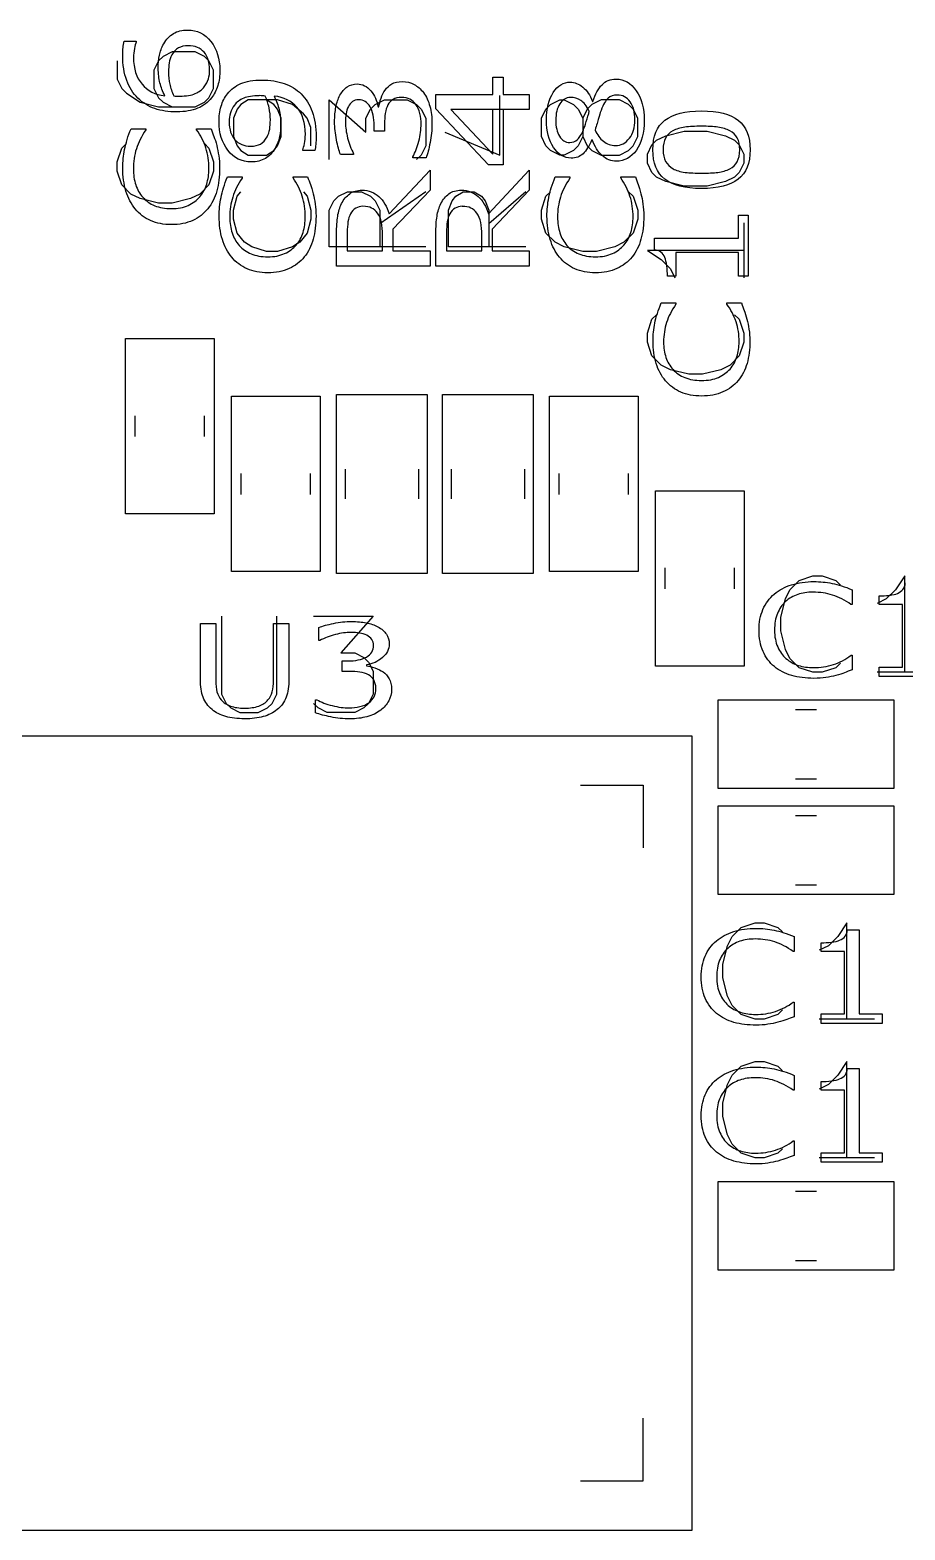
# Model space of a CAD drawing. Header units: millimetres. Extents: x 10 to 410, y 10 to 287.
# Drawn here: x 195.12 to 204.2, y 195.6 to 211.17 of the extents above; entities that cross this region are included whole.
import ezdxf

# ---------------------------------------------------------------- set-up
doc = ezdxf.new("R2010")
doc.units = ezdxf.units.MM
doc.layers.get('0').update_dxf_attribs({"linetype": 'CONTINUOUS'})

msp = doc.modelspace()

# ---------------------------------------------------------------- linework, layer by layer
at = {"color": 7}
for points in [[(196.755605, 211.17407), (196.755551, 211.17392)], [(196.097407, 211.05706), (196.221753, 211.05706), (196.221753, 211.04906)], [(196.760767, 211.0107), (196.760751, 211.01028)], [(196.0248, 210.8527), (196.0248, 210.6622), (196.0724, 210.567), (196.1201, 210.5193), (196.2629, 210.4241), (196.4534, 210.3765), (196.8343, 210.3765), (196.9296, 210.4241), (196.9772, 210.4717), (197.0248, 210.567), (197.0248, 210.7574), (196.9772, 210.8527), (196.9296, 210.9003), (196.8343, 210.9479), (196.5962, 210.9479), (196.501, 210.9003), (196.4534, 210.8527), (196.4058, 210.7574), (196.4058, 210.567), (196.4534, 210.4717), (196.501, 210.4241), (196.5962, 210.3765)], [(197.527058, 210.65446), (197.527043, 210.65457)], [(198.0323, 209.9717), (198.0323, 210.1622), (197.9942, 210.2574), (197.9561, 210.3051), (197.8418, 210.4003), (197.6894, 210.4479), (197.3847, 210.4479), (197.3085, 210.4003), (197.2704, 210.3527), (197.2323, 210.2574), (197.2323, 210.067), (197.2704, 209.9717), (197.3085, 209.9241), (197.3847, 209.8765), (197.5752, 209.8765), (197.6513, 209.9241), (197.6894, 209.9717), (197.7275, 210.067), (197.7275, 210.2574), (197.6894, 210.3527), (197.6513, 210.4003), (197.5752, 210.4479)], [(197.499045, 210.49262), (197.499053, 210.49173)], [(198.2248, 209.8289), (198.2248, 210.4479), (198.6058, 210.1146), (198.6058, 210.2574), (198.6534, 210.3527), (198.701, 210.4003), (198.7962, 210.4479), (199.0343, 210.4479), (199.1296, 210.4003), (199.1772, 210.3527), (199.2248, 210.2574), (199.2248, 209.9717), (199.1772, 209.8765), (199.1296, 209.8289)], [(198.73097, 210.37649), (198.74007, 210.37649)], [(199.4242, 210.1146), (199.9956, 209.8765), (199.9956, 210.4955)], [(199.729, 210.3527), (200.2623, 210.3527)], [(200.8534, 210.067), (200.8058, 209.9717), (200.7582, 209.9241), (200.6629, 209.8765), (200.6153, 209.8765), (200.5201, 209.9241), (200.4724, 209.9717), (200.4248, 210.067), (200.4248, 210.2574), (200.4724, 210.3527), (200.5201, 210.4003), (200.6153, 210.4479), (200.6629, 210.4479), (200.7582, 210.4003), (200.8058, 210.3527), (200.8534, 210.2574), (200.8534, 210.067), (200.901, 209.9717), (200.9486, 209.9241), (201.0439, 209.8765), (201.2343, 209.8765), (201.3296, 209.9241), (201.3772, 209.9717), (201.4248, 210.067), (201.4248, 210.2574), (201.3772, 210.3527), (201.3296, 210.4003), (201.2343, 210.4479), (201.0439, 210.4479), (200.9486, 210.4003), (200.901, 210.3527), (200.8534, 210.2574)], [(200.953749, 210.43278), (200.957649, 210.43278)], [(198.79802, 210.19697), (198.79802, 210.12427), (198.68995, 210.12427), (198.68995, 210.18087)], [(196.168311, 210.14936), (196.321302, 210.14936), (196.321302, 210.13726)], [(196.848643, 210.13812), (196.848643, 210.14942), (196.999686, 210.14931)], [(200.952428, 210.0338), (200.948528, 210.0338)], [(202.380546, 210.12904), (202.380551, 210.12835)], [(196.9296, 209.9955), (196.9772, 209.9479), (197.0248, 209.8051), (197.0248, 209.7098), (196.9772, 209.567), (196.882, 209.4717), (196.7867, 209.4241), (196.5962, 209.3765), (196.4534, 209.3765), (196.2629, 209.4241), (196.1677, 209.4717), (196.0724, 209.567), (196.0248, 209.7098), (196.0248, 209.8051), (196.0724, 209.9479), (196.1201, 209.9955)], [(198.073904, 209.92177), (197.949558, 209.92177), (197.949558, 209.92977)], [(198.477719, 209.88919), (198.477719, 209.88119), (198.341655, 209.88119)], [(199.228975, 209.84635), (199.09291, 209.84635), (199.09291, 209.85845)], [(197.168311, 209.64934), (197.321302, 209.64934), (197.321302, 209.63724)], [(197.848634, 209.6381), (197.848634, 209.6494), (197.999687, 209.6493)], [(199.269996, 209.71795), (199.269996, 209.51031), (198.884589, 209.10797), (198.884589, 208.88256), (199.269996, 208.88256), (199.269996, 208.72259), (198.30062, 208.72259), (198.30062, 209.05949)], [(198.846175, 209.26559), (199.269996, 209.71795)], [(200.299998, 209.71794), (200.299998, 209.5103), (199.914591, 209.10796), (199.914591, 208.88255), (200.299998, 208.88255), (200.299998, 208.72258), (199.330621, 208.72258), (199.330621, 209.05948)], [(199.876176, 209.26558), (200.299998, 209.71794)], [(200.568311, 209.64934), (200.721302, 209.64934), (200.721302, 209.63724)], [(201.248643, 209.63811), (201.248643, 209.64941), (201.399686, 209.6493)], [(197.9561, 209.4955), (197.9942, 209.4479), (198.0323, 209.3051), (198.0323, 209.2098), (197.9942, 209.067), (197.918, 208.9717), (197.8418, 208.9241), (197.6894, 208.8765), (197.5752, 208.8765), (197.4228, 208.9241), (197.3466, 208.9717), (197.2704, 209.067), (197.2323, 209.2098), (197.2323, 209.3051), (197.2704, 209.4479), (197.3085, 209.4955)], [(199.2248, 208.9241), (198.2248, 208.9241), (198.2248, 209.3051), (198.2724, 209.4003), (198.3201, 209.4479), (198.4153, 209.4955), (198.5582, 209.4955), (198.6534, 209.4479), (198.701, 209.4003), (198.7486, 209.3051), (198.7486, 208.9241)], [(199.2248, 209.4955), (198.7486, 209.1622)], [(200.2623, 208.9241), (199.4623, 208.9241), (199.4623, 209.3051), (199.5004, 209.4003), (199.5385, 209.4479), (199.6147, 209.4955), (199.729, 209.4955), (199.8052, 209.4479), (199.8432, 209.4003), (199.8813, 209.3051), (199.8813, 208.9241)], [(200.2623, 209.4955), (199.8813, 209.1622)], [(201.3296, 209.4955), (201.3772, 209.4479), (201.4248, 209.3051), (201.4248, 209.2098), (201.3772, 209.067), (201.282, 208.9717), (201.1867, 208.9241), (200.9962, 208.8765), (200.8534, 208.8765), (200.6629, 208.9241), (200.5677, 208.9717), (200.4724, 209.067), (200.4248, 209.2098), (200.4248, 209.3051), (200.4724, 209.4479), (200.5201, 209.4955)], [(201.59737, 208.89183), (201.59737, 209.01304), (202.471047, 209.01304), (202.471047, 209.25079), (202.569999, 209.25089)], [(202.569999, 209.25089), (202.569999, 208.62055), (202.471039, 208.62055), (202.471039, 208.86299), (201.82132, 208.86299), (201.82132, 208.62055), (201.73278, 208.62055)], [(202.5248, 209.1717), (202.5248, 208.6003)], [(198.411299, 209.07077), (198.411299, 208.88253), (198.777175, 208.88253), (198.777175, 209.04411)], [(199.441301, 209.07076), (199.441301, 208.88252), (199.807178, 208.88252), (199.807178, 209.0441)], [(202.5248, 208.886), (201.5248, 208.886), (201.6677, 208.7908), (201.7629, 208.6955), (201.8105, 208.6003)], [(201.668304, 208.34067), (201.821295, 208.34067), (201.821295, 208.32897)], [(202.348636, 208.32966), (202.348636, 208.34066), (202.499689, 208.34058)], [(202.4296, 208.2193), (202.4772, 208.1717), (202.5248, 208.0289), (202.5248, 207.9336), (202.4772, 207.7908), (202.382, 207.6955), (202.2867, 207.6479), (202.0962, 207.6003), (201.9534, 207.6003), (201.7629, 207.6479), (201.6677, 207.6955), (201.5724, 207.7908), (201.5248, 207.9336), (201.5248, 208.0289), (201.5724, 208.1717), (201.6201, 208.2193)], [(196.11, 207.9722), (197.03, 207.9722)], [(196.11, 206.1522), (196.11, 207.9722)], [(197.03, 207.9722), (197.03, 206.1522), (196.11, 206.1522)], [(198.3, 207.3922), (199.24, 207.3922)], [(198.3, 205.5322), (198.3, 207.3922)], [(199.24, 207.3922), (199.24, 205.5322), (198.3, 205.5322)], [(199.4, 207.3922), (200.34, 207.3922)], [(199.4, 205.5322), (199.4, 207.3922)], [(200.34, 207.3922), (200.34, 205.5322), (199.4, 205.5322)], [(197.21, 207.3722), (198.13, 207.3722)], [(197.21, 205.5522), (197.21, 207.3722)], [(198.13, 207.3722), (198.13, 205.5522), (197.21, 205.5522)], [(200.51, 207.3722), (201.43, 207.3722)], [(200.51, 205.5522), (200.51, 207.3722)], [(201.43, 207.3722), (201.43, 205.5522), (200.51, 205.5522)], [(196.21, 206.9544), (196.21, 207.17)], [(196.93, 206.9544), (196.93, 207.17)], [(198.39, 206.6158), (198.39, 206.3086)], [(199.15, 206.6158), (199.15, 206.3086)], [(199.49, 206.6158), (199.49, 206.3086)], [(200.25, 206.6158), (200.25, 206.3086)], [(197.31, 206.3544), (197.31, 206.57)], [(198.03, 206.3544), (198.03, 206.57)], [(200.61, 206.3544), (200.61, 206.57)], [(201.33, 206.3544), (201.33, 206.57)], [(201.61, 206.3922), (202.53, 206.3922)], [(201.61, 204.5722), (201.61, 206.3922)], [(202.53, 206.3922), (202.53, 204.5722), (201.61, 204.5722)], [(201.71, 205.3744), (201.71, 205.59)], [(202.43, 205.3744), (202.43, 205.59)], [(203.5271, 204.6026), (203.4795, 204.555), (203.3367, 204.5074), (203.2414, 204.5074), (203.0986, 204.555), (203.0033, 204.6502), (202.9557, 204.7455), (202.9081, 204.936), (202.9081, 205.0788), (202.9557, 205.2693), (203.0033, 205.3645), (203.0986, 205.4598), (203.2414, 205.5074), (203.3367, 205.5074), (203.4795, 205.4598), (203.5271, 205.4121)], [(203.64846, 205.363896), (203.64846, 205.210905), (203.63676, 205.210905)], [(204.1938, 204.5074), (204.1938, 205.5074), (204.0986, 205.3645), (204.0033, 205.2693), (203.9081, 205.2217)], [(204.55868, 204.4622), (203.92834, 204.4622), (203.92834, 204.56116), (204.17078, 204.56116), (204.17078, 205.210883), (203.92834, 205.210883), (203.92834, 205.299423)], [(197.1081, 205.0899), (197.1081, 204.2804), (197.1557, 204.1851), (197.2033, 204.1375), (197.2986, 204.0899), (197.489, 204.0899), (197.5843, 204.1375), (197.6319, 204.1851), (197.6795, 204.2804), (197.6795, 205.0899)], [(198.0605, 205.0899), (198.6795, 205.0899), (198.3462, 204.7089), (198.489, 204.7089), (198.5843, 204.6613), (198.6319, 204.6137), (198.6795, 204.5185), (198.6795, 204.2804), (198.6319, 204.1851), (198.5843, 204.1375), (198.489, 204.0899), (198.2033, 204.0899), (198.1081, 204.1375), (198.0605, 204.1851)], [(196.88798, 204.434027), (196.88798, 205.01408), (197.04703, 205.01408), (197.04703, 204.427506)], [(197.64702, 204.424248), (197.64702, 205.01408), (197.80607, 205.01408), (197.80613, 204.434017)], [(198.12589, 204.836987), (198.11789, 204.836987), (198.11789, 204.973052)], [(198.43203, 204.516677), (198.35973, 204.516677), (198.35973, 204.624747), (198.41593, 204.624747)], [(198.61031, 204.583736), (198.61031, 204.574636)], [(203.63745, 204.683564), (203.64845, 204.683564), (203.64837, 204.53251)], [(198.78311, 204.511486), (198.78293, 204.511487)], [(204.4795, 204.5074), (203.9081, 204.5074)], [(198.08337, 204.085723), (198.08337, 204.221787), (198.09537, 204.221787)], [(202.26, 204.2222), (204.08, 204.2222)], [(202.26, 203.3022), (202.26, 204.2222)], [(204.08, 204.2222), (204.08, 203.3022), (202.26, 203.3022)], [(203.0622, 204.1222), (203.2778, 204.1222)], [(193.75, 203.8447), (193.75, 195.6047), (201.99, 195.6047)], [(201.99, 203.8447), (193.75, 203.8447)], [(201.99, 195.6047), (201.99, 203.8447)], [(203.0622, 203.4022), (203.2778, 203.4022)], [(200.83, 203.3347), (201.48, 203.3347)], [(201.48, 203.3347), (201.48, 202.6847)], [(202.26, 203.1222), (204.08, 203.1222)], [(202.26, 202.2022), (202.26, 203.1222)], [(204.08, 203.1222), (204.08, 202.2022), (202.26, 202.2022)], [(203.0622, 203.0222), (203.2778, 203.0222)], [(203.0622, 202.3022), (203.2778, 202.3022)], [(202.9271, 201.0026), (202.8795, 200.955), (202.7367, 200.9074), (202.6414, 200.9074), (202.4986, 200.955), (202.4033, 201.0502), (202.3557, 201.1455), (202.3081, 201.336), (202.3081, 201.4788), (202.3557, 201.6693), (202.4033, 201.7645), (202.4986, 201.8598), (202.6414, 201.9074), (202.7367, 201.9074), (202.8795, 201.8598), (202.9271, 201.8121)], [(203.5938, 200.9074), (203.5938, 201.9074), (203.4986, 201.7645), (203.4033, 201.6693), (203.3081, 201.6217)], [(203.59963, 201.83483), (203.72084, 201.83483), (203.72084, 200.961153), (203.95859, 200.961153), (203.95869, 200.862201)], [(203.04847, 201.763896), (203.04847, 201.610905), (203.03677, 201.610905)], [(203.95869, 200.862201), (203.32835, 200.862201), (203.32835, 200.961161), (203.57079, 200.961161), (203.57079, 201.61088), (203.32835, 201.61088), (203.32835, 201.69942)], [(203.03746, 201.083564), (203.04846, 201.083564), (203.04838, 200.932511)], [(203.8795, 200.9074), (203.3081, 200.9074)], [(202.9271, 199.5626), (202.8795, 199.515), (202.7367, 199.4674), (202.6414, 199.4674), (202.4986, 199.515), (202.4033, 199.6102), (202.3557, 199.7055), (202.3081, 199.896), (202.3081, 200.0388), (202.3557, 200.2293), (202.4033, 200.3245), (202.4986, 200.4198), (202.6414, 200.4674), (202.7367, 200.4674), (202.8795, 200.4198), (202.9271, 200.3721)], [(203.5938, 199.4674), (203.5938, 200.4674), (203.4986, 200.3245), (203.4033, 200.2293), (203.3081, 200.1817)], [(203.59963, 200.394822), (203.72084, 200.394822), (203.72084, 199.521146), (203.95859, 199.521146), (203.95869, 199.422199)], [(203.04847, 200.323885), (203.04847, 200.170894), (203.03677, 200.170894)], [(203.95869, 199.422199), (203.32835, 199.422199), (203.32835, 199.521159), (203.57079, 199.521159), (203.57079, 200.170882), (203.32835, 200.170882), (203.32835, 200.259422)], [(203.03746, 199.643553), (203.04846, 199.643553), (203.04838, 199.492509)], [(203.8795, 199.4674), (203.3081, 199.4674)], [(202.26, 199.2222), (204.08, 199.2222)], [(202.26, 198.3022), (202.26, 199.2222)], [(204.08, 199.2222), (204.08, 198.3022), (202.26, 198.3022)], [(203.0622, 199.1222), (203.2778, 199.1222)], [(203.0622, 198.4022), (203.2778, 198.4022)], [(201.48, 196.1147), (201.48, 196.7647)], [(200.83, 196.1147), (201.48, 196.1147)]]:
    msp.add_lwpolyline(points, dxfattribs=at)
for points in [[(200.027218, 210.68341), (200.027218, 210.50486), (200.299998, 210.50486), (200.299998, 210.34974), (200.027218, 210.34974), (200.027218, 209.77369), (199.877482, 209.77369), (199.330621, 210.3562), (199.330621, 210.50486), (199.923054, 210.50486), (199.923054, 210.68341)], [(201.199829, 210.665)], [(198.80321, 210.55019)], [(201.212191, 210.49899)], [(199.923054, 210.34974), (199.485565, 210.34974), (199.923054, 209.88357)], [(200.726529, 210.47401)], [(202.084985, 210.33404)], [(201.5248, 209.7908), (201.5248, 209.886), (201.5724, 209.9812), (201.6201, 210.0289), (201.7153, 210.0765), (201.9058, 210.1241), (202.1439, 210.1241), (202.3343, 210.0765), (202.4296, 210.0289), (202.4772, 209.9812), (202.5248, 209.886), (202.5248, 209.7908), (202.4772, 209.6955), (202.4296, 209.6479), (202.3343, 209.6003), (202.1439, 209.5527), (201.9058, 209.5527), (201.7153, 209.6003), (201.6201, 209.6479), (201.5724, 209.6955)], [(198.573405, 209.34391)], [(199.603408, 209.3438)]]:
    msp.add_lwpolyline(points, close=True, dxfattribs=at)
for points in [[(196.508215, 211.03136), (196.534688, 211.078627), (196.568108, 211.114097), (196.608473, 211.13777)], [(196.608473, 211.13777), (196.64884, 211.16197), (196.697884, 211.17407), (196.755605, 211.17407)], [(196.755551, 211.17392), (196.854073, 211.17392), (196.934583, 211.133613), (196.997081, 211.053)], [(196.082387, 210.91196), (196.082387, 210.943693), (196.083487, 210.970293), (196.085687, 210.99176)], [(196.085687, 210.99176), (196.087887, 211.013293), (196.091794, 211.03506), (196.097407, 211.05706)], [(196.203523, 210.98056), (196.197456, 210.950427), (196.194423, 210.919527), (196.194423, 210.88786)], [(196.221753, 211.04906), (196.21522, 211.033993), (196.209143, 211.01116), (196.203523, 210.98056)], [(196.462645, 210.91124), (196.470025, 210.950507), (196.485215, 210.990547), (196.508215, 211.03136)], [(196.660493, 210.98768), (196.63402, 210.973147), (196.611016, 210.948947), (196.591483, 210.91508)], [(196.760751, 211.01028), (196.720384, 211.01028), (196.686965, 211.002747), (196.660493, 210.98768)], [(196.926779, 210.9438), (196.888152, 210.9884), (196.832815, 211.0107), (196.760767, 211.0107)], [(196.997081, 211.053), (197.059148, 210.972927), (197.090181, 210.874577), (197.090181, 210.75795)], [(196.124057, 210.65076), (196.096277, 210.725467), (196.082387, 210.812533), (196.082387, 210.91196)], [(196.194423, 210.88786), (196.194423, 210.772313), (196.22372, 210.680143), (196.282313, 210.61135)], [(196.450925, 210.77661), (196.450925, 210.827677), (196.454832, 210.872553), (196.462645, 210.91124)], [(196.564143, 210.83288), (196.55981, 210.802813), (196.557643, 210.77138), (196.557643, 210.73858)], [(196.591483, 210.91508), (196.577596, 210.890347), (196.568483, 210.862947), (196.564143, 210.83288)], [(196.984069, 210.75999), (196.984069, 210.837923), (196.964972, 210.899193), (196.926779, 210.9438)], [(196.468505, 210.62425), (196.456785, 210.668317), (196.450925, 210.719103), (196.450925, 210.77661)], [(196.557643, 210.73858), (196.557643, 210.692913), (196.561983, 210.650457), (196.570663, 210.61121)], [(196.928729, 210.58589), (196.947822, 210.610623), (196.961929, 210.637223), (196.971049, 210.66569)], [(196.971049, 210.66569), (196.979729, 210.69469), (196.984069, 210.726123), (196.984069, 210.75999)], [(197.090181, 210.75795), (197.090181, 210.698817), (197.082801, 210.645073), (197.068041, 210.59672)], [(197.307662, 210.61736), (197.364082, 210.642093), (197.437214, 210.65446), (197.527058, 210.65446)], [(197.527043, 210.65457), (197.611676, 210.65457), (197.688497, 210.64247), (197.757506, 210.61827)], [(201.053999, 210.6053), (201.092192, 210.6451), (201.140802, 210.665), (201.199829, 210.665)], [(201.199821, 210.66505), (201.283586, 210.66505), (201.353246, 210.624473), (201.4088, 210.54332)], [(196.238638, 210.46777), (196.189591, 210.515037), (196.151398, 210.576033), (196.124057, 210.65076)], [(196.282313, 210.61135), (196.340473, 210.542563), (196.419247, 210.502527), (196.518635, 210.49124)], [(196.518635, 210.49124), (196.496502, 210.536373), (196.479792, 210.58071), (196.468505, 210.62425)], [(196.570663, 210.61121), (196.579343, 210.57201), (196.592796, 210.531703), (196.611023, 210.49029)], [(196.672223, 210.48749), (196.740798, 210.48749), (196.79505, 210.49609), (196.834979, 210.51329)], [(196.834979, 210.51329), (196.874472, 210.531023), (196.905722, 210.555223), (196.928729, 210.58589)], [(197.068041, 210.59672), (197.053281, 210.54832), (197.031364, 210.505593), (197.002291, 210.46854)], [(197.103243, 210.38196), (197.117563, 210.431427), (197.139263, 210.47469), (197.168343, 210.51175)], [(197.168343, 210.51175), (197.204363, 210.557417), (197.250803, 210.59262), (197.307662, 210.61736)], [(197.757506, 210.61827), (197.826515, 210.594603), (197.885324, 210.558597), (197.933934, 210.51025)], [(197.933934, 210.51025), (197.983414, 210.461317), (198.021607, 210.40005), (198.048514, 210.32645)], [(198.335145, 210.49602), (198.355978, 210.53482), (198.381152, 210.564187), (198.410665, 210.58412)], [(198.410665, 210.58412), (198.440178, 210.604053), (198.474683, 210.61402), (198.514178, 210.61402)], [(198.514178, 210.61402), (198.567998, 210.61402), (198.615089, 210.59032), (198.65545, 210.54292)], [(198.65545, 210.54292), (198.695383, 210.496053), (198.720557, 210.440577), (198.73097, 210.37649)], [(198.7622, 210.46539), (198.773053, 210.49879), (198.786723, 210.527057), (198.80321, 210.55019)], [(198.803211, 210.55011), (198.821871, 210.575977), (198.845308, 210.597243), (198.873521, 210.61391)], [(198.873521, 210.61391), (198.901734, 210.630577), (198.938192, 210.63891), (198.982893, 210.63891)], [(198.982893, 210.63891), (199.027166, 210.63891), (199.067747, 210.628943), (199.104635, 210.60901)], [(199.104635, 210.60901), (199.141528, 210.589077), (199.173645, 210.561077), (199.200985, 210.52501)], [(199.200985, 210.52501), (199.231365, 210.48461), (199.253935, 210.43694), (199.268695, 210.382)], [(200.478496, 210.23851), (200.478496, 210.358357), (200.501716, 210.45402), (200.548156, 210.5255)], [(200.548156, 210.5255), (200.594596, 210.59698), (200.653622, 210.63272), (200.725235, 210.63272)], [(200.725235, 210.63272), (200.769068, 210.63272), (200.812253, 210.615787), (200.854789, 210.58192)], [(200.854789, 210.58192), (200.896889, 210.548053), (200.929876, 210.49834), (200.953749, 210.43278)], [(200.957649, 210.43278), (200.983689, 210.50802), (201.015806, 210.565527), (201.053999, 210.6053)], [(201.21219, 210.49899), (201.172263, 210.49899), (201.140363, 210.487957), (201.11649, 210.46589)], [(201.346303, 210.42809), (201.31375, 210.475357), (201.269046, 210.49899), (201.212191, 210.49899)], [(201.4088, 210.54332), (201.464353, 210.462707), (201.49213, 210.361133), (201.49213, 210.2386)], [(196.415717, 210.35813), (196.34931, 210.381263), (196.290284, 210.41781), (196.238638, 210.46777)], [(196.644227, 210.32423), (196.558292, 210.32423), (196.482122, 210.33553), (196.415717, 210.35813)], [(196.611023, 210.49029), (196.62057, 210.488957), (196.629903, 210.48829), (196.639023, 210.48829)], [(196.639023, 210.48829), (196.647703, 210.487757), (196.65877, 210.48749), (196.672223, 210.48749)], [(196.859065, 210.36133), (196.799605, 210.336597), (196.727992, 210.32423), (196.644227, 210.32423)], [(197.002291, 210.46854), (196.966271, 210.42234), (196.918529, 210.386603), (196.859065, 210.36133)], [(197.081113, 210.22073), (197.081113, 210.278797), (197.08849, 210.33254), (197.103243, 210.38196)], [(197.241897, 210.39503), (197.222364, 210.369763), (197.208474, 210.34263), (197.200227, 210.31363)], [(197.336947, 210.46593), (197.296147, 210.44873), (197.264464, 210.425097), (197.241897, 210.39503)], [(197.499053, 210.49173), (197.43178, 210.49173), (197.377745, 210.48313), (197.336947, 210.46593)], [(197.533545, 210.49062), (197.524432, 210.491953), (197.512932, 210.49262), (197.499045, 210.49262)], [(197.560235, 210.48862), (197.551122, 210.48916), (197.542225, 210.489827), (197.533545, 210.49062)], [(197.599945, 210.3677), (197.590832, 210.4107), (197.577595, 210.451007), (197.560235, 210.48862)], [(197.613615, 210.24033), (197.613615, 210.282263), (197.609058, 210.32472), (197.599945, 210.3677)], [(197.890998, 210.3699), (197.833271, 210.437613), (197.753846, 210.476847), (197.652723, 210.4876)], [(197.652723, 210.4876), (197.67703, 210.4376), (197.69439, 210.390573), (197.704803, 210.34652)], [(197.704803, 210.34652), (197.715216, 210.302453), (197.720423, 210.254353), (197.720423, 210.20222)], [(197.976938, 210.09097), (197.976938, 210.209743), (197.948291, 210.30272), (197.890998, 210.3699)], [(198.280455, 210.21971), (198.280455, 210.278443), (198.284795, 210.33015), (198.293475, 210.37483)], [(198.293475, 210.37483), (198.302155, 210.419563), (198.316045, 210.45996), (198.335145, 210.49602)], [(198.423019, 210.37959), (198.411732, 210.356457), (198.403919, 210.33169), (198.399579, 210.30529)], [(198.466639, 210.43129), (198.448846, 210.41889), (198.434306, 210.401657), (198.423019, 210.37959)], [(198.527839, 210.44989), (198.504406, 210.44989), (198.484006, 210.44369), (198.466639, 210.43129)], [(198.64893, 210.37639), (198.62115, 210.42539), (198.580786, 210.44989), (198.527839, 210.44989)], [(198.68995, 210.18087), (198.68995, 210.262743), (198.676277, 210.327917), (198.64893, 210.37639)], [(198.74007, 210.37649), (198.743537, 210.402357), (198.750913, 210.43199), (198.7622, 210.46539)], [(198.83316, 210.39656), (198.819707, 210.372293), (198.810593, 210.342927), (198.80582, 210.30846)], [(198.88719, 210.45306), (198.86419, 210.439593), (198.84618, 210.42076), (198.83316, 210.39656)], [(198.97313, 210.47406), (198.93841, 210.47406), (198.909763, 210.46706), (198.88719, 210.45306)], [(199.06037, 210.45546), (199.03737, 210.46786), (199.00829, 210.47406), (198.97313, 210.47406)], [(199.12352, 210.40056), (199.104427, 210.42536), (199.083377, 210.44366), (199.06037, 210.45546)], [(199.16388, 210.30766), (199.154767, 210.345927), (199.141313, 210.376893), (199.12352, 210.40056)], [(199.268695, 210.382), (199.283015, 210.3276), (199.290175, 210.267817), (199.290175, 210.20265)], [(200.615851, 210.40709), (200.588071, 210.363023), (200.574181, 210.306593), (200.574181, 210.2378)], [(200.726525, 210.47399), (200.680085, 210.47399), (200.643194, 210.45169), (200.615851, 210.40709)], [(200.833297, 210.44341), (200.802484, 210.46381), (200.766894, 210.47401), (200.726529, 210.47401)], [(200.922487, 210.33297), (200.89384, 210.38617), (200.86411, 210.422983), (200.833297, 210.44341)], [(201.11649, 210.46589), (201.092183, 210.444423), (201.067877, 210.401967), (201.04357, 210.33852)], [(201.395133, 210.24026), (201.395133, 210.318727), (201.378856, 210.381337), (201.346303, 210.42809)], [(197.174213, 209.92568), (197.112146, 210.006293), (197.081113, 210.104643), (197.081113, 210.22073)], [(197.200227, 210.31363), (197.191547, 210.28463), (197.187207, 210.253197), (197.187207, 210.21933)], [(197.187207, 210.21933), (197.187207, 210.141937), (197.206737, 210.08067), (197.245797, 210.03553)], [(197.607115, 210.14363), (197.611448, 210.17263), (197.613615, 210.204863), (197.613615, 210.24033)], [(197.720423, 210.20222), (197.720423, 210.152753), (197.716516, 210.107877), (197.708703, 210.06759)], [(198.048514, 210.32645), (198.075421, 210.252817), (198.088874, 210.16629), (198.088874, 210.06687)], [(198.299985, 210.03389), (198.286965, 210.097957), (198.280455, 210.159897), (198.280455, 210.21971)], [(198.399579, 210.30529), (198.395246, 210.27889), (198.393079, 210.24899), (198.393079, 210.21559)], [(198.393079, 210.21559), (198.393079, 210.16439), (198.400459, 210.10999), (198.415219, 210.05239)], [(198.80582, 210.30846), (198.80062, 210.273993), (198.79802, 210.23683), (198.79802, 210.19697)], [(199.15346, 210.02003), (199.16952, 210.081963), (199.17755, 210.14175), (199.17755, 210.19939)], [(199.17755, 210.19939), (199.17755, 210.233323), (199.172993, 210.269413), (199.16388, 210.30766)], [(199.290175, 210.20265), (199.290175, 210.135857), (199.283665, 210.070143), (199.270645, 210.00551)], [(200.551406, 209.95555), (200.502799, 210.029717), (200.478496, 210.124037), (200.478496, 210.23851)], [(200.574181, 210.2378), (200.574181, 210.170087), (200.587201, 210.114463), (200.613241, 210.07093)], [(200.860637, 210.13783), (200.86845, 210.157697), (200.87865, 210.186197), (200.891237, 210.22333)], [(200.891237, 210.22333), (200.903824, 210.26093), (200.91424, 210.297477), (200.922487, 210.33297)], [(201.01688, 210.25552), (201.008633, 210.225387), (200.997133, 210.185347), (200.98238, 210.1354)], [(201.04357, 210.33852), (201.034023, 210.313253), (201.025127, 210.285587), (201.01688, 210.25552)], [(201.337843, 210.05001), (201.376036, 210.10001), (201.395133, 210.163427), (201.395133, 210.24026)], [(201.49213, 210.2386), (201.49213, 210.10854), (201.465003, 210.004813), (201.41075, 209.92742)], [(201.581092, 209.93125), (201.581092, 210.070977), (201.622975, 210.172907), (201.70674, 210.23704)], [(201.70674, 210.23704), (201.790071, 210.301707), (201.916153, 210.33404), (202.084985, 210.33404)], [(202.084985, 210.33403), (202.259026, 210.33403), (202.386844, 210.301197), (202.468439, 210.23553)], [(202.468439, 210.23553), (202.5496, 210.170397), (202.590181, 210.06899), (202.590181, 209.93131)], [(196.101911, 209.93492), (196.114498, 209.999387), (196.136631, 210.070867), (196.168311, 210.14936)], [(196.321302, 210.13726), (196.276595, 210.071127), (196.244045, 210.00556), (196.223652, 209.94056)], [(196.944343, 209.94948), (196.923076, 210.01666), (196.891176, 210.07954), (196.848643, 210.13812)], [(196.999686, 210.14931), (197.010099, 210.119777), (197.019866, 210.09291), (197.028986, 210.06871)], [(197.028986, 210.06871), (197.038099, 210.045043), (197.047649, 210.013877), (197.057636, 209.97521)], [(197.245797, 210.03553), (197.284857, 209.99093), (197.33976, 209.96863), (197.410506, 209.96863)], [(197.511415, 209.99043), (197.537455, 210.004963), (197.560242, 210.02943), (197.579775, 210.06383)], [(197.579775, 210.06383), (197.593228, 210.08803), (197.602342, 210.11463), (197.607115, 210.14363)], [(197.708703, 210.06759), (197.70089, 210.02779), (197.6857, 209.987753), (197.663133, 209.94748)], [(197.968438, 209.99587), (197.974105, 210.024337), (197.976938, 210.056037), (197.976938, 210.09097)], [(198.088874, 210.06687), (198.088874, 210.038937), (198.087574, 210.012603), (198.084974, 209.98787)], [(198.341655, 209.88119), (198.326462, 209.919457), (198.312572, 209.970357), (198.299985, 210.03389)], [(198.415219, 210.05239), (198.429972, 209.994723), (198.450806, 209.940323), (198.477719, 209.88919)], [(200.613241, 210.07093), (200.639281, 210.02793), (200.674436, 210.00643), (200.718707, 210.00643)], [(200.718707, 210.00643), (200.749954, 210.00643), (200.77708, 210.017163), (200.800087, 210.03863)], [(200.800087, 210.03863), (200.822654, 210.060697), (200.842837, 210.093763), (200.860637, 210.13783)], [(200.948528, 210.0338), (200.920748, 209.969333), (200.890368, 209.9215), (200.857388, 209.8903)], [(201.056592, 209.87015), (201.012759, 209.908817), (200.978037, 209.963367), (200.952428, 210.0338)], [(200.98238, 210.1354), (201.003647, 210.087), (201.03251, 210.048037), (201.06897, 210.01851)], [(201.192665, 209.97501), (201.251258, 209.97501), (201.299651, 210.00001), (201.337843, 210.05001)], [(201.7139, 210.05255), (201.696973, 210.021283), (201.68851, 209.980877), (201.68851, 209.93133)], [(201.78942, 210.12765), (201.756, 210.109383), (201.730827, 210.08435), (201.7139, 210.05255)], [(201.913115, 210.16515), (201.864508, 210.15915), (201.823277, 210.14665), (201.78942, 210.12765)], [(202.084985, 210.17535), (202.019018, 210.17535), (201.961728, 210.17195), (201.913115, 210.16515)], [(202.256856, 210.16515), (202.209116, 210.17195), (202.151826, 210.17535), (202.084985, 210.17535)], [(202.380551, 210.12835), (202.345398, 210.146617), (202.304166, 210.158883), (202.256856, 210.16515)], [(202.457366, 210.05394), (202.440439, 210.086273), (202.414833, 210.111307), (202.380546, 210.12904)], [(202.482756, 209.93194), (202.482756, 209.98094), (202.474293, 210.021607), (202.457366, 210.05394)], [(196.083031, 209.74225), (196.083031, 209.806717), (196.089324, 209.87094), (196.101911, 209.93492)], [(196.223652, 209.94056), (196.203252, 209.875493), (196.193052, 209.805893), (196.193052, 209.73176)], [(196.976243, 209.73344), (196.976243, 209.810293), (196.96561, 209.882307), (196.944343, 209.94948)], [(197.057636, 209.97521), (197.065883, 209.94241), (197.072826, 209.90667), (197.078466, 209.86799)], [(197.415743, 209.80476), (197.316788, 209.80476), (197.236278, 209.845067), (197.174213, 209.92568)], [(197.410506, 209.96863), (197.451739, 209.96863), (197.485376, 209.975897), (197.511415, 209.99043)], [(197.663133, 209.94748), (197.63666, 209.900213), (197.603023, 209.864473), (197.562224, 209.84026)], [(197.949558, 209.92977), (197.956091, 209.94537), (197.962385, 209.967403), (197.968438, 209.99587)], [(198.084974, 209.98787), (198.082774, 209.963137), (198.079084, 209.941103), (198.073904, 209.92177)], [(199.09291, 209.85845), (199.117217, 209.90425), (199.1374, 209.95811), (199.15346, 210.02003)], [(199.270645, 210.00551), (199.258058, 209.94091), (199.244168, 209.887857), (199.228975, 209.84635)], [(200.733694, 209.8443), (200.660779, 209.8443), (200.600016, 209.881383), (200.551406, 209.95555)], [(200.857388, 209.8903), (200.824401, 209.859633), (200.78317, 209.8443), (200.733694, 209.8443)], [(201.06897, 210.01851), (201.10543, 209.98951), (201.146662, 209.97501), (201.192665, 209.97501)], [(201.41075, 209.92742), (201.356497, 209.850573), (201.287054, 209.81215), (201.202422, 209.81215)], [(201.704787, 209.62625), (201.622324, 209.69145), (201.581092, 209.793117), (201.581092, 209.93125)], [(201.68851, 209.93133), (201.68851, 209.88233), (201.696973, 209.841663), (201.7139, 209.80933)], [(202.456066, 209.80603), (202.473859, 209.83783), (202.482756, 209.8798), (202.482756, 209.93194)], [(202.590181, 209.93131), (202.590181, 209.791583), (202.548949, 209.689397), (202.466486, 209.62475)], [(196.116231, 209.50121), (196.094098, 209.57377), (196.083031, 209.654117), (196.083031, 209.74225)], [(196.193052, 209.73176), (196.193052, 209.671027), (196.201082, 209.61621), (196.217142, 209.56731)], [(196.953453, 209.57382), (196.968646, 209.624353), (196.976243, 209.67756), (196.976243, 209.73344)], [(197.087566, 209.74143), (197.087566, 209.654363), (197.077799, 209.57509), (197.058266, 209.50361)], [(197.078466, 209.86799), (197.084533, 209.829857), (197.087566, 209.78767), (197.087566, 209.74143)], [(197.562224, 209.84026), (197.521424, 209.816593), (197.472597, 209.80476), (197.415743, 209.80476)], [(201.202422, 209.81215), (201.148602, 209.81215), (201.099992, 209.831483), (201.056592, 209.87015)], [(201.7139, 209.80933), (201.730827, 209.77753), (201.756433, 209.75223), (201.79072, 209.73343)], [(201.79072, 209.73343), (201.82284, 209.715697), (201.864723, 209.70343), (201.916368, 209.69663)], [(202.256203, 209.69663), (202.301776, 209.70263), (202.342574, 209.714863), (202.378596, 209.73333)], [(202.378596, 209.73333), (202.412449, 209.75053), (202.438273, 209.774763), (202.456066, 209.80603)], [(196.217142, 209.56731), (196.232769, 209.518977), (196.257292, 209.475713), (196.290712, 209.43752)], [(196.881843, 209.44242), (196.913963, 209.48002), (196.937833, 209.52382), (196.953453, 209.57382)], [(197.101901, 209.4349), (197.114488, 209.499367), (197.136624, 209.570847), (197.168311, 209.64934)], [(197.321302, 209.63724), (197.276595, 209.571107), (197.244045, 209.50554), (197.223652, 209.44054)], [(197.944334, 209.44946), (197.923067, 209.51664), (197.891167, 209.57952), (197.848634, 209.6381)], [(197.999687, 209.6493), (198.010107, 209.619767), (198.019874, 209.5929), (198.028987, 209.5687)], [(198.028987, 209.5687), (198.0381, 209.545033), (198.047647, 209.513867), (198.057627, 209.4752)], [(200.501911, 209.43491), (200.514498, 209.499377), (200.536631, 209.570853), (200.568311, 209.64934)], [(200.721302, 209.63724), (200.676595, 209.571107), (200.644045, 209.50554), (200.623652, 209.44054)], [(201.344343, 209.44947), (201.323076, 209.51665), (201.291176, 209.57953), (201.248643, 209.63811)], [(201.399686, 209.6493), (201.410099, 209.619767), (201.419866, 209.5929), (201.428986, 209.5687)], [(201.428986, 209.5687), (201.438099, 209.545033), (201.447649, 209.513867), (201.457636, 209.4752)], [(202.086288, 209.52855), (201.913983, 209.52855), (201.786816, 209.561117), (201.704787, 209.62625)], [(201.916368, 209.69663), (201.968015, 209.69063), (202.024654, 209.68763), (202.086286, 209.68763)], [(202.086286, 209.68763), (202.153992, 209.68763), (202.210631, 209.69063), (202.256203, 209.69663)], [(202.466486, 209.62475), (202.384023, 209.560617), (202.257291, 209.52855), (202.086288, 209.52855)], [(196.212581, 209.31661), (196.170481, 209.367677), (196.138364, 209.42921), (196.116231, 209.50121)], [(196.290712, 209.43752), (196.323265, 209.400453), (196.364497, 209.37142), (196.414407, 209.35042)], [(196.762054, 209.35372), (196.811101, 209.376853), (196.85103, 209.40642), (196.881843, 209.44242)], [(197.058266, 209.50361), (197.038299, 209.43267), (197.007266, 209.370867), (196.965166, 209.3182)], [(197.083021, 209.24223), (197.083021, 209.306697), (197.089314, 209.37092), (197.101901, 209.4349)], [(197.223652, 209.44054), (197.203252, 209.37554), (197.193052, 209.30594), (197.193052, 209.23174)], [(197.976234, 209.23342), (197.976234, 209.310273), (197.965601, 209.382287), (197.944334, 209.44946)], [(198.057627, 209.4752), (198.065874, 209.4424), (198.072817, 209.40666), (198.078457, 209.36798)], [(198.3527, 209.37216), (198.374833, 209.41576), (198.402827, 209.449693), (198.43668, 209.47396)], [(198.43668, 209.47396), (198.4701, 209.49876), (198.512634, 209.51116), (198.564281, 209.51116)], [(198.564281, 209.51116), (198.634158, 209.51116), (198.69275, 209.48936), (198.740058, 209.44576)], [(198.740058, 209.44576), (198.786931, 209.40216), (198.822304, 209.342103), (198.846175, 209.26559)], [(199.382701, 209.37215), (199.404834, 209.41575), (199.432828, 209.449683), (199.466681, 209.47395)], [(199.466681, 209.47395), (199.500101, 209.49875), (199.542635, 209.51115), (199.594282, 209.51115)], [(199.594282, 209.51115), (199.664159, 209.51115), (199.722751, 209.48935), (199.770059, 209.44575)], [(199.770059, 209.44575), (199.816932, 209.40215), (199.852305, 209.342093), (199.876176, 209.26558)], [(200.483031, 209.24224), (200.483031, 209.306707), (200.489324, 209.37093), (200.501911, 209.43491)], [(200.623652, 209.44054), (200.603252, 209.37554), (200.593052, 209.305943), (200.593052, 209.23175)], [(201.376243, 209.23342), (201.376243, 209.310273), (201.36561, 209.38229), (201.344343, 209.44947)], [(201.457636, 209.4752), (201.465883, 209.4424), (201.472826, 209.406663), (201.478466, 209.36799)], [(196.372082, 209.19568), (196.309149, 209.223613), (196.255982, 209.263923), (196.212581, 209.31661)], [(196.414407, 209.35042), (196.463887, 209.33002), (196.521177, 209.31982), (196.586277, 209.31982)], [(196.586277, 209.31982), (196.654418, 209.31982), (196.71301, 209.33112), (196.762054, 209.35372)], [(196.965166, 209.3182), (196.923933, 209.2666), (196.871634, 209.226293), (196.808269, 209.19728)], [(198.078457, 209.36798), (198.084524, 209.329847), (198.087557, 209.28766), (198.087557, 209.24142)], [(198.31234, 209.24128), (198.31972, 209.289747), (198.333173, 209.333373), (198.3527, 209.37216)], [(198.445139, 209.26548), (198.432552, 209.242347), (198.423872, 209.21488), (198.419099, 209.18308)], [(198.499829, 209.32528), (198.478129, 209.313413), (198.459899, 209.29348), (198.445139, 209.26548)], [(198.573399, 209.34388), (198.545619, 209.34388), (198.521096, 209.33768), (198.499829, 209.32528)], [(198.663895, 209.32611), (198.640022, 209.337977), (198.609858, 209.34391), (198.573405, 209.34391)], [(198.726395, 209.27281), (198.708168, 209.29701), (198.687335, 209.314777), (198.663895, 209.32611)], [(198.766755, 209.17661), (198.759375, 209.214343), (198.745922, 209.24641), (198.726395, 209.27281)], [(199.342341, 209.24127), (199.349721, 209.289737), (199.363174, 209.333363), (199.382701, 209.37215)], [(199.475141, 209.26547), (199.462554, 209.242337), (199.453874, 209.21487), (199.449101, 209.18307)], [(199.529831, 209.32527), (199.508131, 209.313403), (199.489901, 209.29347), (199.475141, 209.26547)], [(199.603401, 209.34387), (199.575621, 209.34387), (199.551098, 209.33767), (199.529831, 209.32527)], [(199.693898, 209.326), (199.670025, 209.337867), (199.639861, 209.3438), (199.603408, 209.3438)], [(199.756398, 209.2727), (199.738171, 209.296967), (199.717338, 209.314733), (199.693898, 209.326)], [(199.796758, 209.1766), (199.789378, 209.214333), (199.775925, 209.246367), (199.756398, 209.2727)], [(201.478466, 209.36799), (201.484533, 209.329857), (201.487566, 209.287667), (201.487566, 209.24142)], [(196.586269, 209.15378), (196.50641, 209.15378), (196.435015, 209.167747), (196.372082, 209.19568)], [(196.808269, 209.19728), (196.744469, 209.16828), (196.670469, 209.15378), (196.586269, 209.15378)], [(197.116221, 209.0012), (197.094088, 209.073753), (197.083021, 209.154097), (197.083021, 209.24223)], [(197.193052, 209.23174), (197.193052, 209.171007), (197.201082, 209.11619), (197.217142, 209.06729)], [(197.953444, 209.0738), (197.968637, 209.124333), (197.976234, 209.17754), (197.976234, 209.23342)], [(198.087557, 209.24142), (198.087557, 209.154353), (198.07779, 209.07508), (198.058257, 209.0036)], [(198.30062, 209.05949), (198.30062, 209.132203), (198.304527, 209.1928), (198.31234, 209.24128)], [(198.419099, 209.18308), (198.413899, 209.15128), (198.411299, 209.113843), (198.411299, 209.07077)], [(198.777175, 209.04411), (198.777175, 209.094777), (198.773702, 209.138943), (198.766755, 209.17661)], [(199.330621, 209.05948), (199.330621, 209.132193), (199.334528, 209.19279), (199.342341, 209.24127)], [(199.449101, 209.18307), (199.443901, 209.15127), (199.441301, 209.113833), (199.441301, 209.07076)], [(199.807178, 209.0441), (199.807178, 209.094767), (199.803705, 209.138933), (199.796758, 209.1766)], [(200.516231, 209.0012), (200.494098, 209.073753), (200.483031, 209.1541), (200.483031, 209.24224)], [(200.593052, 209.23175), (200.593052, 209.171017), (200.601082, 209.116197), (200.617142, 209.06729)], [(201.353453, 209.0738), (201.368646, 209.124333), (201.376243, 209.17754), (201.376243, 209.23342)], [(201.487566, 209.24142), (201.487566, 209.15436), (201.477799, 209.07509), (201.458266, 209.00361)], [(197.212571, 208.81659), (197.170471, 208.867657), (197.138354, 208.929193), (197.116221, 209.0012)], [(197.217142, 209.06729), (197.232769, 209.01889), (197.257289, 208.975627), (197.290702, 208.9375)], [(197.762045, 208.8537), (197.811092, 208.876833), (197.851021, 208.9064), (197.881834, 208.9424)], [(197.881834, 208.9424), (197.913954, 208.98), (197.937824, 209.0238), (197.953444, 209.0738)], [(198.058257, 209.0036), (198.03829, 208.93266), (198.007257, 208.870857), (197.965157, 208.81819)], [(200.612581, 208.81659), (200.570481, 208.867657), (200.538364, 208.929193), (200.516231, 209.0012)], [(200.617142, 209.06729), (200.632769, 209.018957), (200.657292, 208.975693), (200.690712, 208.9375)], [(201.162054, 208.8537), (201.211101, 208.876833), (201.25103, 208.9064), (201.281843, 208.9424)], [(201.281843, 208.9424), (201.313963, 208.98), (201.337833, 209.0238), (201.353453, 209.0738)], [(201.458266, 209.00361), (201.438299, 208.93267), (201.407266, 208.870863), (201.365166, 208.81819)], [(197.372073, 208.69567), (197.30914, 208.723603), (197.255972, 208.76391), (197.212571, 208.81659)], [(197.290702, 208.9375), (197.323255, 208.900433), (197.364487, 208.8714), (197.414397, 208.8504)], [(197.414397, 208.8504), (197.463877, 208.83), (197.521167, 208.8198), (197.586268, 208.8198)], [(197.586268, 208.8198), (197.654409, 208.8198), (197.713001, 208.8311), (197.762045, 208.8537)], [(197.965157, 208.81819), (197.923924, 208.76659), (197.871625, 208.726283), (197.80826, 208.69727)], [(200.772082, 208.69567), (200.709149, 208.723603), (200.655982, 208.76391), (200.612581, 208.81659)], [(200.690712, 208.9375), (200.723265, 208.900433), (200.764497, 208.8714), (200.814407, 208.8504)], [(200.814407, 208.8504), (200.863887, 208.83), (200.921177, 208.8198), (200.986277, 208.8198)], [(200.986277, 208.8198), (201.054418, 208.8198), (201.11301, 208.8311), (201.162054, 208.8537)], [(201.365166, 208.81819), (201.323933, 208.76659), (201.271634, 208.726283), (201.208269, 208.69727)], [(201.66508, 208.86763), (201.648153, 208.881697), (201.625583, 208.889763), (201.59737, 208.89183)], [(201.7061, 208.81133), (201.695247, 208.83533), (201.681573, 208.854097), (201.66508, 208.86763)], [(201.72628, 208.72613), (201.72148, 208.763663), (201.714753, 208.792063), (201.7061, 208.81133)], [(197.58626, 208.65377), (197.506401, 208.65377), (197.435005, 208.667737), (197.372073, 208.69567)], [(197.80826, 208.69727), (197.74446, 208.66827), (197.67046, 208.65377), (197.58626, 208.65377)], [(200.986269, 208.65377), (200.90641, 208.65377), (200.835015, 208.667737), (200.772082, 208.69567)], [(201.208269, 208.69727), (201.144469, 208.66827), (201.070469, 208.65377), (200.986269, 208.65377)], [(201.73278, 208.62055), (201.73278, 208.653417), (201.730613, 208.68861), (201.72628, 208.72613)], [(201.601904, 208.13264), (201.614491, 208.19524), (201.636624, 208.264583), (201.668304, 208.34067)], [(201.821295, 208.32897), (201.776595, 208.264837), (201.744045, 208.20123), (201.723645, 208.13815)], [(202.444336, 208.14666), (202.423069, 208.21186), (202.391169, 208.27286), (202.348636, 208.32966)], [(202.499689, 208.34058), (202.510102, 208.311913), (202.519869, 208.285847), (202.528989, 208.26238)], [(202.528989, 208.26238), (202.538102, 208.239447), (202.547649, 208.209213), (202.557629, 208.17168)], [(202.557629, 208.17168), (202.565876, 208.13988), (202.572819, 208.10521), (202.578459, 208.06767)], [(201.583024, 207.94573), (201.583024, 208.00833), (201.589317, 208.070633), (201.601904, 208.13264)], [(201.723645, 208.13815), (201.703245, 208.075083), (201.693045, 208.007567), (201.693045, 207.9356)], [(202.476236, 207.93707), (202.476236, 208.011623), (202.465603, 208.081487), (202.444336, 208.14666)], [(202.578459, 208.06767), (202.584526, 208.03067), (202.587559, 207.989743), (202.587559, 207.94489)], [(201.616224, 207.7119), (201.594091, 207.782287), (201.583024, 207.86023), (201.583024, 207.94573)], [(201.693045, 207.9356), (201.693045, 207.876667), (201.701075, 207.823487), (201.717135, 207.77606)], [(202.453446, 207.78222), (202.468639, 207.83122), (202.476236, 207.882837), (202.476236, 207.93707)], [(202.587559, 207.94489), (202.587559, 207.86043), (202.577792, 207.783527), (202.558259, 207.71418)], [(201.712574, 207.53281), (201.670474, 207.582343), (201.638357, 207.64204), (201.616224, 207.7119)], [(201.717135, 207.77606), (201.732762, 207.729127), (201.757285, 207.687157), (201.790705, 207.65015)], [(202.381836, 207.65475), (202.413956, 207.691217), (202.437826, 207.733707), (202.453446, 207.78222)], [(202.558259, 207.71418), (202.538292, 207.64536), (202.507259, 207.585403), (202.465159, 207.53431)], [(201.790705, 207.65015), (201.823258, 207.61415), (201.86449, 207.585983), (201.9144, 207.56565)], [(201.9144, 207.56565), (201.96388, 207.54585), (202.02117, 207.53595), (202.086271, 207.53595)], [(202.086271, 207.53595), (202.154412, 207.53595), (202.213004, 207.546883), (202.262047, 207.56875)], [(202.262047, 207.56875), (202.311094, 207.59115), (202.351023, 207.619817), (202.381836, 207.65475)], [(201.872075, 207.4155), (201.809142, 207.442633), (201.755975, 207.481737), (201.712574, 207.53281)], [(202.086263, 207.3748), (202.006404, 207.3748), (201.935008, 207.388367), (201.872075, 207.4155)], [(202.308262, 207.417), (202.244462, 207.388867), (202.170462, 207.3748), (202.086263, 207.3748)], [(202.465159, 207.53431), (202.423926, 207.484243), (202.371627, 207.44514), (202.308262, 207.417)], [(202.8406, 205.319626), (202.890133, 205.361726), (202.94983, 205.393843), (203.01969, 205.415976)], [(203.01969, 205.415976), (203.090077, 205.438109), (203.16802, 205.449176), (203.25352, 205.449176)], [(203.25352, 205.449176), (203.31612, 205.449176), (203.378423, 205.442883), (203.44043, 205.430296)], [(203.44043, 205.430296), (203.50303, 205.417709), (203.572373, 205.395576), (203.64846, 205.363896)], [(204.11912, 205.326103), (204.14312, 205.336956), (204.161887, 205.350626), (204.17542, 205.367113)], [(204.17542, 205.367113), (204.189487, 205.38404), (204.197587, 205.40661), (204.19972, 205.434823)], [(202.72329, 205.160124), (202.750423, 205.223057), (202.789527, 205.276225), (202.8406, 205.319626)], [(202.95794, 205.241495), (202.92194, 205.208942), (202.893773, 205.16771), (202.87344, 205.117801)], [(203.08385, 205.315065), (203.036917, 205.299438), (202.994947, 205.274915), (202.95794, 205.241495)], [(203.24339, 205.339155), (203.184457, 205.339155), (203.131277, 205.331125), (203.08385, 205.315065)], [(203.44594, 205.308555), (203.382873, 205.328955), (203.315357, 205.339155), (203.24339, 205.339155)], [(203.63676, 205.210905), (203.572627, 205.255612), (203.50902, 205.288162), (203.44594, 205.308555)], [(203.92834, 205.299423), (203.961207, 205.299423), (203.9964, 205.30159), (204.03392, 205.305923)], [(204.03392, 205.305923), (204.071453, 205.310723), (204.099853, 205.31745), (204.11912, 205.326103)], [(202.68259, 204.945937), (202.68259, 205.025796), (202.696157, 205.097192), (202.72329, 205.160124)], [(202.87344, 205.117801), (202.85364, 205.068321), (202.84374, 205.011031), (202.84374, 204.94593)], [(198.11789, 204.973052), (198.15589, 204.988239), (198.206497, 205.002125), (198.26971, 205.014712)], [(198.28815, 204.899487), (198.230883, 204.884727), (198.176797, 204.863894), (198.12589, 204.836987)], [(198.26971, 205.014712), (198.333443, 205.027732), (198.395027, 205.034242), (198.45446, 205.034242)], [(198.45042, 204.921617), (198.399553, 204.921617), (198.345463, 204.91424), (198.28815, 204.899487)], [(198.53962, 204.915117), (198.513353, 204.91945), (198.48362, 204.921617), (198.45042, 204.921617)], [(198.45446, 205.034242), (198.51286, 205.034242), (198.564273, 205.029902), (198.6087, 205.021222)], [(198.61352, 204.891677), (198.59052, 204.902964), (198.565887, 204.910777), (198.53962, 204.915117)], [(198.6087, 205.021222), (198.653167, 205.012542), (198.69333, 204.998655), (198.72919, 204.979562)], [(198.72919, 204.979562), (198.767723, 204.958729), (198.796923, 204.933555), (198.81679, 204.904042)], [(198.81679, 204.904042), (198.83659, 204.874529), (198.84649, 204.840024), (198.84649, 204.800529)], [(202.72479, 204.723937), (202.696657, 204.787737), (202.68259, 204.861737), (202.68259, 204.945937)], [(202.84374, 204.94593), (202.84374, 204.877789), (202.854673, 204.819197), (202.87654, 204.770153)], [(198.61032, 204.665767), (198.659053, 204.69354), (198.68342, 204.733904), (198.68342, 204.786857)], [(198.66492, 204.848057), (198.652587, 204.86585), (198.635453, 204.88039), (198.61352, 204.891677)], [(198.68342, 204.786857), (198.68342, 204.810297), (198.677253, 204.830697), (198.66492, 204.848057)], [(198.84649, 204.800529), (198.84649, 204.746709), (198.822923, 204.699618), (198.77579, 204.659256)], [(202.87654, 204.770153), (202.89894, 204.721106), (202.927607, 204.681177), (202.96254, 204.650364)], [(198.41593, 204.624747), (198.49733, 204.624747), (198.562127, 204.63842), (198.61032, 204.665767)], [(198.77579, 204.659256), (198.72919, 204.619329), (198.67403, 204.594156), (198.61031, 204.583736)], [(202.84209, 204.56704), (202.792023, 204.608273), (202.752923, 204.660572), (202.72479, 204.723937)], [(202.96254, 204.650364), (202.999007, 204.618244), (203.041497, 204.594374), (203.09001, 204.578754)], [(203.24486, 204.555964), (203.319413, 204.555964), (203.389277, 204.566597), (203.45445, 204.587864)], [(203.45445, 204.587864), (203.51965, 204.609131), (203.58065, 204.641031), (203.63745, 204.683564)], [(196.91608, 204.248484), (196.897347, 204.298831), (196.88798, 204.360678), (196.88798, 204.434027)], [(197.04703, 204.427506), (197.04703, 204.374993), (197.051297, 204.333544), (197.05983, 204.30316)], [(197.80613, 204.434017), (197.80613, 204.363706), (197.796497, 204.302292), (197.77723, 204.249776)], [(198.54289, 204.508877), (198.508623, 204.514077), (198.47167, 204.516677), (198.43203, 204.516677)], [(198.63039, 204.481537), (198.606323, 204.49499), (198.577157, 204.504104), (198.54289, 204.508877)], [(198.61031, 204.574636), (198.636043, 204.571169), (198.66551, 204.563789), (198.69871, 204.552496)], [(198.68659, 204.427507), (198.67319, 204.450507), (198.654457, 204.468517), (198.63039, 204.481537)], [(198.70749, 204.341567), (198.70749, 204.376287), (198.700523, 204.404934), (198.68659, 204.427507)], [(198.69871, 204.552496), (198.73191, 204.541643), (198.760043, 204.527973), (198.78311, 204.511486)], [(198.78293, 204.511487), (198.808663, 204.492827), (198.82983, 204.46939), (198.84643, 204.441177)], [(198.84643, 204.441177), (198.86303, 204.412964), (198.87133, 204.376506), (198.87133, 204.331805)], [(203.02197, 204.47394), (202.953143, 204.493907), (202.893183, 204.52494), (202.84209, 204.56704)], [(203.25267, 204.44464), (203.16821, 204.44464), (203.09131, 204.454407), (203.02197, 204.47394)], [(203.09001, 204.578754), (203.13901, 204.563561), (203.190627, 204.555964), (203.24486, 204.555964)], [(203.37545, 204.45374), (203.33845, 204.447673), (203.297523, 204.44464), (203.25267, 204.44464)], [(203.47947, 204.47457), (203.44767, 204.466323), (203.412997, 204.45938), (203.37545, 204.45374)], [(203.57017, 204.50321), (203.547237, 204.494097), (203.517003, 204.48455), (203.47947, 204.47457)], [(203.64837, 204.53251), (203.619703, 204.52209), (203.593637, 204.512323), (203.57017, 204.50321)], [(197.05983, 204.30316), (197.068963, 204.27278), (197.083963, 204.24522), (197.10483, 204.22048)], [(197.58922, 204.22048), (197.610087, 204.24522), (197.62482, 204.27343), (197.63342, 204.30511)], [(197.63342, 204.30511), (197.642487, 204.33723), (197.64702, 204.376943), (197.64702, 204.424248)], [(198.68899, 204.254327), (198.701323, 204.277327), (198.70749, 204.306407), (198.70749, 204.341567)], [(198.87133, 204.331805), (198.87133, 204.287532), (198.86143, 204.246951), (198.84163, 204.210063)], [(197.01008, 204.119581), (196.96668, 204.155168), (196.935347, 204.198135), (196.91608, 204.248484)], [(197.15065, 204.048621), (197.094983, 204.064681), (197.048127, 204.088334), (197.01008, 204.119581)], [(197.10483, 204.22048), (197.128363, 204.192267), (197.16023, 204.171), (197.20043, 204.15668)], [(197.20043, 204.15668), (197.241097, 204.14236), (197.28983, 204.1352), (197.34663, 204.1352)], [(197.34663, 204.1352), (197.403897, 204.1352), (197.452627, 204.142143), (197.49282, 204.15603)], [(197.49282, 204.15603), (197.532953, 204.17035), (197.565087, 204.191833), (197.58922, 204.22048)], [(197.68403, 204.119571), (197.642763, 204.086584), (197.594567, 204.062498), (197.53944, 204.047311)], [(197.77723, 204.249776), (197.758497, 204.197696), (197.72743, 204.154294), (197.68403, 204.119571)], [(198.09537, 204.221787), (198.140903, 204.19748), (198.194453, 204.177297), (198.25602, 204.161237)], [(198.25602, 204.161237), (198.31762, 204.145177), (198.377063, 204.137147), (198.43435, 204.137147)], [(198.43435, 204.137147), (198.468083, 204.137147), (198.503963, 204.141704), (198.54199, 204.150817)], [(198.54199, 204.150817), (198.57999, 204.15993), (198.61079, 204.173384), (198.63439, 204.191177)], [(198.63439, 204.191177), (198.65899, 204.21027), (198.67719, 204.23132), (198.68899, 204.254327)], [(198.84163, 204.210063), (198.82183, 204.17317), (198.793997, 204.141053), (198.75813, 204.113713)], [(197.34666, 204.024531), (197.271687, 204.024531), (197.20635, 204.032561), (197.15065, 204.048621)], [(197.53944, 204.047311), (197.484307, 204.032124), (197.420047, 204.024531), (197.34666, 204.024531)], [(198.24161, 204.044053), (198.177343, 204.05664), (198.124597, 204.07053), (198.08337, 204.085723)], [(198.43762, 204.024523), (198.37122, 204.024523), (198.305883, 204.031033), (198.24161, 204.044053)], [(198.61594, 204.046003), (198.561873, 204.031683), (198.502433, 204.024523), (198.43762, 204.024523)], [(198.75813, 204.113713), (198.717997, 204.083333), (198.6706, 204.060763), (198.61594, 204.046003)], [(202.24061, 201.719626), (202.290143, 201.761726), (202.34984, 201.793843), (202.4197, 201.815976)], [(202.4197, 201.815976), (202.490087, 201.838109), (202.56803, 201.849176), (202.65353, 201.849176)], [(202.65353, 201.849176), (202.71613, 201.849176), (202.778433, 201.842883), (202.84044, 201.830296)], [(202.84044, 201.830296), (202.90304, 201.817709), (202.972383, 201.795576), (203.04847, 201.763896)], [(203.57543, 201.76712), (203.589497, 201.784047), (203.597563, 201.806617), (203.59963, 201.83483)], [(202.1233, 201.560125), (202.150433, 201.623058), (202.189537, 201.676225), (202.24061, 201.719626)], [(202.35795, 201.641495), (202.32195, 201.608942), (202.293783, 201.56771), (202.27345, 201.5178)], [(202.48386, 201.715065), (202.436927, 201.699438), (202.394957, 201.674915), (202.35795, 201.641495)], [(202.6434, 201.739155), (202.584467, 201.739155), (202.531287, 201.731125), (202.48386, 201.715065)], [(202.84595, 201.708555), (202.782883, 201.728955), (202.715367, 201.739155), (202.6434, 201.739155)], [(203.03677, 201.610905), (202.972637, 201.655605), (202.90903, 201.688155), (202.84595, 201.708555)], [(203.32835, 201.69942), (203.361217, 201.69942), (203.39641, 201.701587), (203.43393, 201.70592)], [(203.43393, 201.70592), (203.471463, 201.71072), (203.499863, 201.717447), (203.51913, 201.7261)], [(203.51913, 201.7261), (203.54313, 201.736953), (203.561897, 201.750627), (203.57543, 201.76712)], [(202.0826, 201.345937), (202.0826, 201.425796), (202.096167, 201.497192), (202.1233, 201.560125)], [(202.27345, 201.5178), (202.25365, 201.46832), (202.24375, 201.41103), (202.24375, 201.345929)], [(202.1248, 201.123938), (202.096667, 201.187738), (202.0826, 201.261738), (202.0826, 201.345937)], [(202.24375, 201.345929), (202.24375, 201.277788), (202.254683, 201.219196), (202.27655, 201.170153)], [(202.27655, 201.170153), (202.29895, 201.121106), (202.327617, 201.081177), (202.36255, 201.050364)], [(202.24211, 200.967041), (202.192043, 201.008274), (202.15294, 201.060573), (202.1248, 201.123938)], [(202.36255, 201.050364), (202.399017, 201.018244), (202.441507, 200.994374), (202.49002, 200.978754)], [(202.85446, 200.987864), (202.91966, 201.009131), (202.98066, 201.041031), (203.03746, 201.083564)], [(202.42198, 200.873941), (202.35316, 200.893908), (202.293203, 200.924941), (202.24211, 200.967041)], [(202.65269, 200.844641), (202.56823, 200.844641), (202.491327, 200.854408), (202.42198, 200.873941)], [(202.49002, 200.978754), (202.53902, 200.963561), (202.590637, 200.955964), (202.64487, 200.955964)], [(202.64487, 200.955964), (202.719423, 200.955964), (202.789287, 200.966597), (202.85446, 200.987864)], [(202.77547, 200.853741), (202.73847, 200.847674), (202.697543, 200.844641), (202.65269, 200.844641)], [(202.87948, 200.874571), (202.84768, 200.866324), (202.81301, 200.859381), (202.77547, 200.853741)], [(202.97018, 200.903211), (202.947247, 200.894098), (202.917013, 200.884551), (202.87948, 200.874571)], [(203.04838, 200.932511), (203.019713, 200.922098), (202.993647, 200.912331), (202.97018, 200.903211)], [(202.4197, 200.375975), (202.490087, 200.398108), (202.56803, 200.409175), (202.65353, 200.409175)], [(202.65353, 200.409175), (202.71613, 200.409175), (202.778433, 200.402882), (202.84044, 200.390295)], [(202.84044, 200.390295), (202.90304, 200.377708), (202.972383, 200.355572), (203.04847, 200.323885)], [(203.57543, 200.327112), (203.589497, 200.344039), (203.597563, 200.366609), (203.59963, 200.394822)], [(202.1233, 200.120123), (202.150433, 200.183056), (202.189537, 200.236224), (202.24061, 200.279625)], [(202.24061, 200.279625), (202.290143, 200.321725), (202.34984, 200.353842), (202.4197, 200.375975)], [(202.48386, 200.275054), (202.436927, 200.259427), (202.394957, 200.234904), (202.35795, 200.201484)], [(202.6434, 200.299144), (202.584467, 200.299144), (202.531287, 200.291114), (202.48386, 200.275054)], [(202.84595, 200.268544), (202.782883, 200.288944), (202.715367, 200.299144), (202.6434, 200.299144)], [(203.03677, 200.170894), (202.972637, 200.215601), (202.90903, 200.248151), (202.84595, 200.268544)], [(203.32835, 200.259422), (203.361217, 200.259422), (203.39641, 200.261589), (203.43393, 200.265922)], [(203.43393, 200.265922), (203.471463, 200.270722), (203.499863, 200.277449), (203.51913, 200.286102)], [(203.51913, 200.286102), (203.54313, 200.296955), (203.561897, 200.310625), (203.57543, 200.327112)], [(202.0826, 199.905936), (202.0826, 199.985795), (202.096167, 200.057191), (202.1233, 200.120123)], [(202.27345, 200.077789), (202.25365, 200.028309), (202.24375, 199.971019), (202.24375, 199.905918)], [(202.35795, 200.201484), (202.32195, 200.168931), (202.293783, 200.127699), (202.27345, 200.077789)], [(202.1248, 199.683936), (202.096667, 199.747736), (202.0826, 199.821736), (202.0826, 199.905936)], [(202.24375, 199.905918), (202.24375, 199.837777), (202.254683, 199.779185), (202.27655, 199.730141)], [(202.24211, 199.527039), (202.192043, 199.568272), (202.15294, 199.620571), (202.1248, 199.683936)], [(202.27655, 199.730141), (202.29895, 199.681094), (202.327617, 199.641165), (202.36255, 199.610353)], [(202.36255, 199.610353), (202.399017, 199.578233), (202.441507, 199.554363), (202.49002, 199.538743)], [(202.85446, 199.547853), (202.91966, 199.56912), (202.98066, 199.60102), (203.03746, 199.643553)], [(202.42198, 199.433939), (202.35316, 199.453906), (202.293203, 199.484939), (202.24211, 199.527039)], [(202.49002, 199.538743), (202.53902, 199.52355), (202.590637, 199.515953), (202.64487, 199.515953)], [(202.64487, 199.515953), (202.719423, 199.515953), (202.789287, 199.526586), (202.85446, 199.547853)], [(202.97018, 199.463209), (202.947247, 199.454096), (202.917013, 199.444549), (202.87948, 199.434569)], [(203.04838, 199.492509), (203.019713, 199.482089), (202.993647, 199.472322), (202.97018, 199.463209)], [(202.65269, 199.404639), (202.56823, 199.404639), (202.491327, 199.414406), (202.42198, 199.433939)], [(202.77547, 199.413739), (202.73847, 199.407672), (202.697543, 199.404639), (202.65269, 199.404639)], [(202.87948, 199.434569), (202.84768, 199.426322), (202.81301, 199.419379), (202.77547, 199.413739)]]:
    msp.add_open_spline(points, degree=3, dxfattribs=at)

doc.saveas('drawing.dxf')
